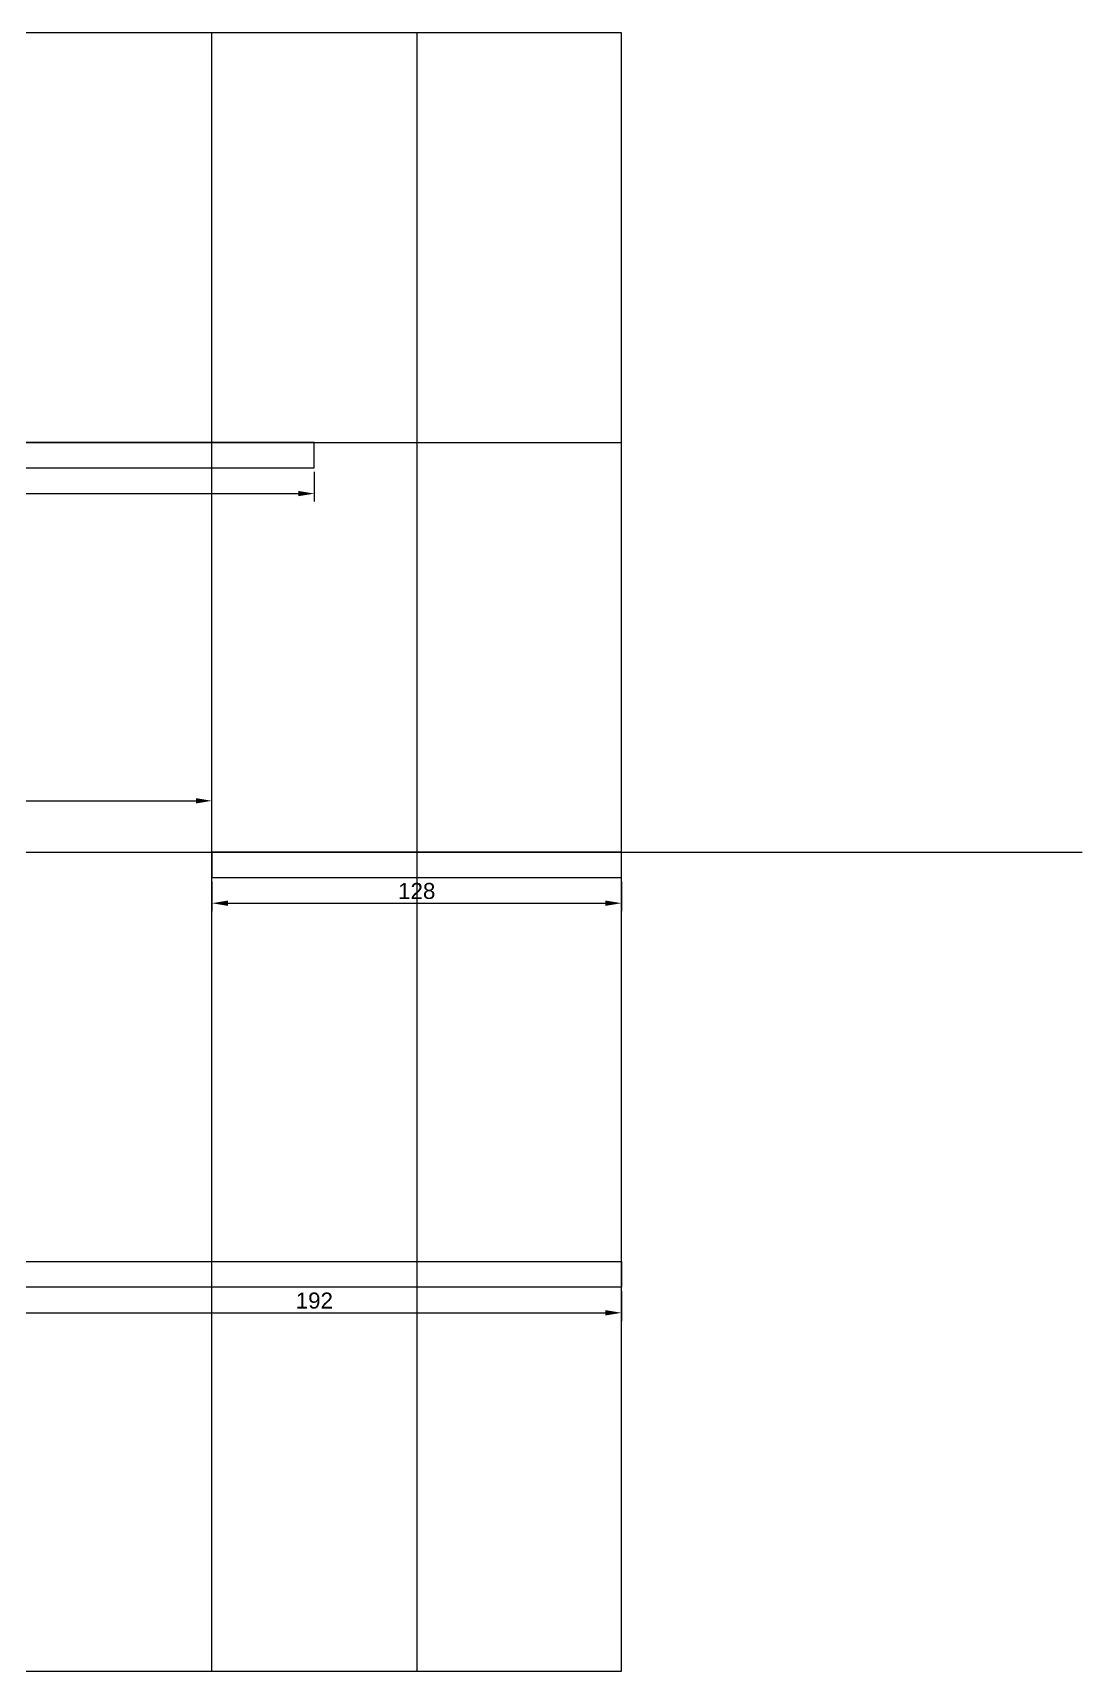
# Model space of a CAD drawing. Header units: millimetres. Extents: x -400 to 400, y -400 to 400.
# Drawn here: x 72 to 400, y -256 to 256 of the extents above; entities that cross this region are included whole.
import ezdxf

# ---------------------------------------------------------------- set-up
doc = ezdxf.new("R2010")
doc.units = ezdxf.units.MM
for name, color, linetype in [('border', 24, 'Continuous'), ('meas2', 160, 'Continuous'), ('stage', 160, 'Continuous')]:
    doc.layers.add(name, color=color, linetype=linetype)
doc.layers.add('grid', color=7, linetype='Continuous', true_color=0x6e6e6e)
doc.layers.add('grid2', color=7, linetype='Continuous', true_color=0xb0b0b0)
doc.styles.get("Standard").update_dxf_attribs({"font": 'arial.ttf'})
doc.dimstyles.new('Annotative', dxfattribs={"dimscale": 0, "dimtxt": 2.5, "dimasz": 2.5, "dimexe": 1.25, "dimexo": 0.625, "dimtad": 1, "dimtxsty": 'Standard', "dimcen": 2.5, "dimadec": 0, "dimazin": 0, "dimtfac": 1, "dimtmove": 0, "dimatfit": 3, "dimfxl": 1, "dimarcsym": 0})

# ---------------------------------------------------------------- blocks, each defined once
blk = doc.blocks.new('*D35')
at = {"layer": 'Defpoints', "color": 0, "transparency": 16777216}
for p in [(128, 16), (0, 0), (128, 0)]:
    blk.add_point(p, dxfattribs=at)
at = {"layer": 'meas2', "color": 0, "lineweight": -2, "transparency": 16777216}
for p, q in [((0, 1.25), (0, 18.5)), ((5, 16), (123, 16)), ((128, 1.25), (128, 18.5))]:
    blk.add_line(p, q, dxfattribs=at)
at = {"layer": 'meas2', "color": 0, "transparency": 16777216}
for points in [[(5, 16.83), (5, 15.17), (0, 16)], [(123, 16.83), (123, 15.17), (128, 16)]]:
    blk.add_solid(points, dxfattribs=at)
at = {"layer": 'meas2', "color": 0, "transparency": 16777216, "insert": (64, 19.8), "char_height": 5, "attachment_point": 5}
blk.add_mtext('128', dxfattribs=at)
blk = doc.blocks.new('*D41')
at = {"layer": 'Defpoints', "color": 0, "transparency": 16777216}
for p in [(-160, 120), (160, 120), (160, 112)]:
    blk.add_point(p, dxfattribs=at)
at = {"layer": 'meas2', "color": 0, "lineweight": -2, "transparency": 16777216}
for p, q in [((-160, 118.75), (-160, 109.5)), ((160, 118.75), (160, 109.5)), ((-155, 112), (155, 112))]:
    blk.add_line(p, q, dxfattribs=at)
at = {"layer": 'meas2', "color": 0, "transparency": 16777216}
for points in [[(-155, 112.83), (-155, 111.17), (-160, 112)], [(155, 112.83), (155, 111.17), (160, 112)]]:
    blk.add_solid(points, dxfattribs=at)
at = {"layer": 'meas2', "color": 0, "transparency": 16777216, "insert": (0, 115.8), "char_height": 5, "attachment_point": 5}
blk.add_mtext('320', dxfattribs=at)
blk = doc.blocks.new('*D42')
at = {"layer": 'Defpoints', "color": 0, "transparency": 16777216}
for p in [(128, -8), (256, -8), (256, -16)]:
    blk.add_point(p, dxfattribs=at)
at = {"layer": 'meas2', "color": 0, "lineweight": -2, "transparency": 16777216}
for p, q in [((128, -9.25), (128, -18.5)), ((256, -9.25), (256, -18.5)), ((133, -16), (251, -16))]:
    blk.add_line(p, q, dxfattribs=at)
at = {"layer": 'meas2', "color": 0, "transparency": 16777216}
for points in [[(133, -15.17), (133, -16.83), (128, -16)], [(251, -15.17), (251, -16.83), (256, -16)]]:
    blk.add_solid(points, dxfattribs=at)
at = {"layer": 'meas2', "color": 0, "transparency": 16777216, "insert": (192, -12.2), "char_height": 5, "attachment_point": 5}
blk.add_mtext('128', dxfattribs=at)
blk = doc.blocks.new('*D46')
at = {"layer": 'Defpoints', "color": 0, "transparency": 16777216}
for p in [(64, -136), (256, -136), (256, -144)]:
    blk.add_point(p, dxfattribs=at)
at = {"layer": 'meas2', "color": 0, "lineweight": -2, "transparency": 16777216}
for p, q in [((64, -137.25), (64, -146.5)), ((256, -137.25), (256, -146.5)), ((69, -144), (251, -144))]:
    blk.add_line(p, q, dxfattribs=at)
at = {"layer": 'meas2', "color": 0, "transparency": 16777216}
for points in [[(69, -143.17), (69, -144.83), (64, -144)], [(251, -143.17), (251, -144.83), (256, -144)]]:
    blk.add_solid(points, dxfattribs=at)
at = {"layer": 'meas2', "color": 0, "transparency": 16777216, "insert": (160, -140.2), "char_height": 5, "attachment_point": 5}
blk.add_mtext('192', dxfattribs=at)

msp = doc.modelspace()

# ---------------------------------------------------------------- linework, layer by layer
at = {"layer": 'border'}
msp.add_lwpolyline([(-256, -256), (256, -256), (256, 256), (-256, 256)], close=True, dxfattribs=at)
at = {"layer": 'grid'}
for p, q in [((128, -256), (128, 256)), ((192, 256), (192, -256)), ((-256, 128), (256, 128)), ((-256, 0), (256, 0)), ((-256, -128), (256, -128))]:
    msp.add_line(p, q, dxfattribs=at)
at = {"layer": 'grid2'}
msp.add_line((-400, 0), (400, 0), dxfattribs=at)
at = {"layer": 'stage'}
for points in [[(-160, 120), (160, 120), (160, 128), (-160, 128)], [(256, 0), (128, 0), (128, -8), (256, -8)], [(256, -136), (64, -136), (64, -128), (256, -128)]]:
    msp.add_lwpolyline(points, close=True, dxfattribs=at)

# ---------------------------------------------------------------- dimensions: what is measured, and where the dimension line sits
at = {"layer": 'meas2'}
for base, p1, p2, picture, middle in [((160, 112), (-160, 120), (160, 120), '*D41', (0, 115.805)), ((128, 16), (0, 0), (128, 0), '*D35', (64, 19.803)), ((256, -16), (128, -8), (256, -8), '*D42', (192, -12.197)), ((256, -144), (64, -136), (256, -136), '*D46', (160, -140.197))]:
    dim = msp.add_linear_dim(base=base, p1=p1, p2=p2, dimstyle='Annotative', dxfattribs=at)
    dim.commit()
    dim.dimension.update_dxf_attribs({"geometry": picture, "text_midpoint": middle})

doc.saveas('drawing.dxf')
